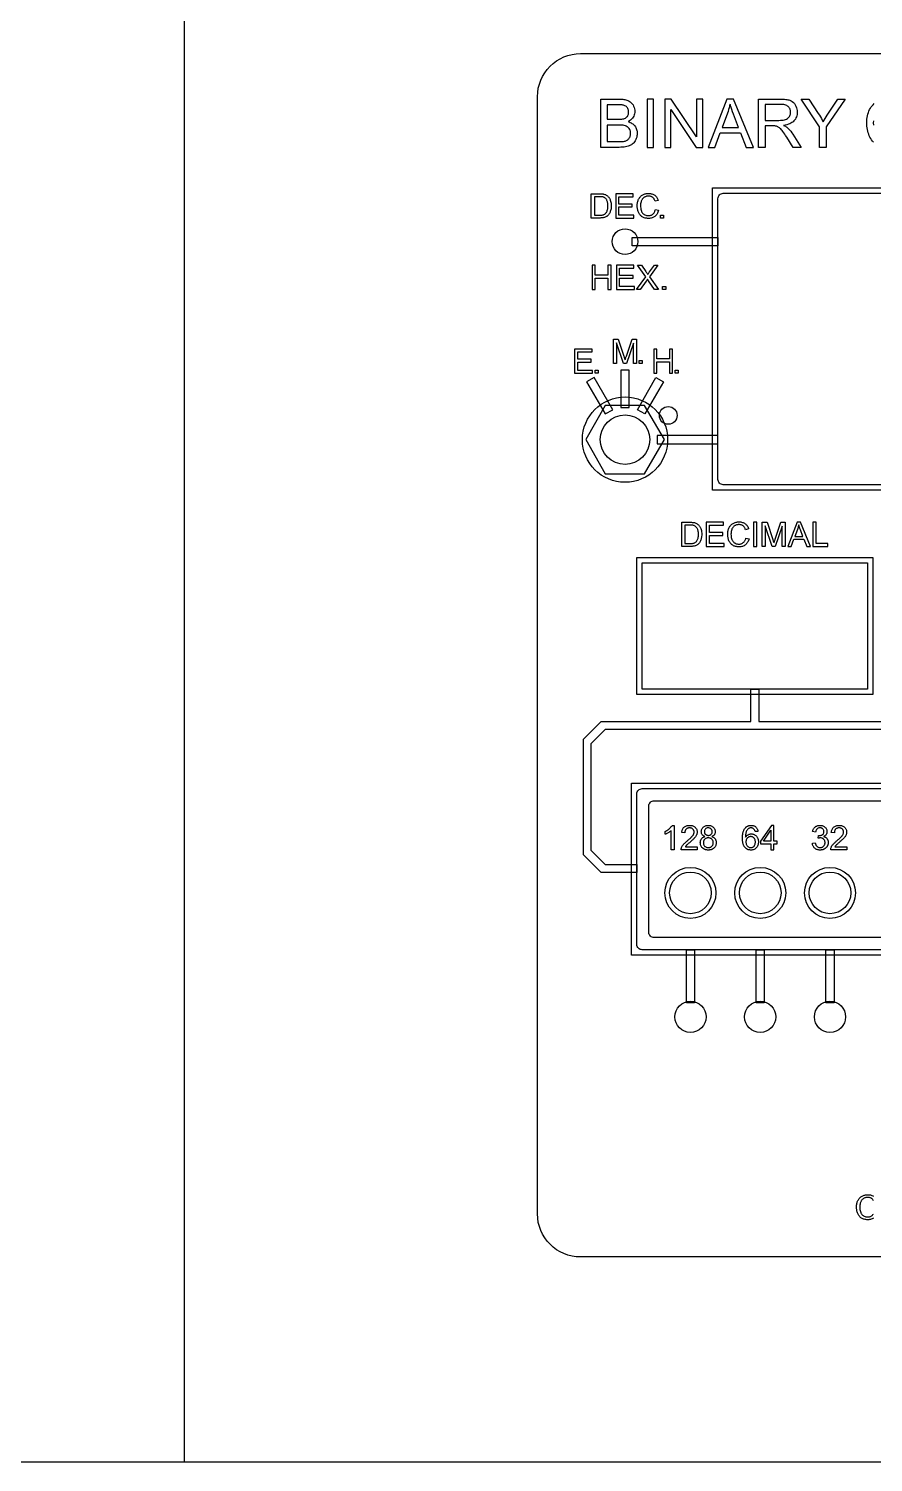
# Model space of a CAD drawing. Header units: millimetres. Extents: x 99 to 934, y 47 to 511.
# Drawn here: x 599.6 to 756.9, y 46.6 to 313.5 of the extents above; entities that cross this region are included whole.
import ezdxf

# ---------------------------------------------------------------- set-up
doc = ezdxf.new("R2010")
doc.units = ezdxf.units.MM
doc.header["$MEASUREMENT"] = 0

msp = doc.modelspace()

# ---------------------------------------------------------------- linework, layer by layer
at = {"color": 3}
msp.add_line((628.54, 510.88), (628.54, 46.58), dxfattribs=at)
msp.add_lwpolyline([(98.73, 510.88), (933.93, 510.88), (933.93, 46.58), (98.73, 46.58)], close=True, dxfattribs=at)
at = {"color": 1}
for points in [[(702.36, 308.82), (834.36, 308.82, -0.414214), (842.36, 300.82), (842.36, 92.82, -0.414214), (834.36, 84.82), (702.36, 84.82, -0.414214), (694.36, 92.82), (694.36, 300.82, -0.414214)], [(728.98, 282.82), (807.73, 282.82, -0.414214), (808.73, 281.82), (808.73, 229.57, -0.414214), (807.73, 228.57), (728.98, 228.57, -0.414214), (727.98, 229.57), (727.98, 281.82, -0.414214)], [(713.86, 172), (822.86, 172, -0.414214), (823.86, 171), (823.86, 143, -0.414214), (822.86, 142), (713.86, 142, -0.414214), (712.86, 143), (712.86, 171, -0.414214)], [(716.11, 169.75), (820.61, 169.75, -0.414214), (821.61, 168.75), (821.61, 145.25, -0.414214), (820.61, 144.25), (716.11, 144.25, -0.414214), (715.11, 145.25), (715.11, 168.75, -0.414214)]]:
    msp.add_lwpolyline(points, format="xyb", close=True, dxfattribs=at)
at = {"color": 2}
for points in [[(706.15, 300.37), (709.52, 300.37), (709.78, 300.37), (710.01, 300.36), (710.24, 300.34), (710.45, 300.31), (710.65, 300.27), (710.84, 300.22), (711.02, 300.16), (711.18, 300.1), (711.42, 299.98), (711.63, 299.83), (711.83, 299.67), (712, 299.47), (712.16, 299.26), (712.28, 299.03), (712.38, 298.8), (712.45, 298.56), (712.49, 298.32), (712.51, 298.07), (712.5, 297.84), (712.46, 297.62), (712.4, 297.4), (712.31, 297.19), (712.2, 296.98), (712.06, 296.79), (711.89, 296.61), (711.7, 296.44), (711.49, 296.3), (711.25, 296.16), (711.45, 296.1), (711.63, 296.02), (711.81, 295.94), (711.97, 295.84), (712.12, 295.73), (712.26, 295.61), (712.39, 295.48), (712.51, 295.35), (712.61, 295.2), (712.7, 295.04), (712.77, 294.88), (712.83, 294.72), (712.88, 294.54), (712.92, 294.36), (712.94, 294.18), (712.94, 293.98), (712.93, 293.73), (712.9, 293.49), (712.85, 293.26), (712.77, 293.03), (712.68, 292.81), (712.57, 292.6), (712.44, 292.41), (712.31, 292.24), (712.17, 292.1), (712.02, 291.97), (711.85, 291.86), (711.67, 291.76), (711.47, 291.67), (711.26, 291.59), (711.03, 291.52), (710.78, 291.47), (710.52, 291.43), (710.22, 291.4), (709.91, 291.38), (709.58, 291.37), (706.15, 291.37)], [(707.34, 299.31), (707.34, 296.59), (709.29, 296.59), (709.58, 296.6), (709.85, 296.61), (710.07, 296.63), (710.27, 296.66), (710.42, 296.7), (710.59, 296.76), (710.75, 296.83), (710.89, 296.92), (711, 297.03), (711.11, 297.14), (711.19, 297.28), (711.25, 297.42), (711.3, 297.58), (711.33, 297.75), (711.34, 297.93), (711.33, 298.11), (711.3, 298.27), (711.26, 298.43), (711.2, 298.58), (711.12, 298.72), (711.03, 298.85), (710.92, 298.96), (710.8, 299.05), (710.66, 299.13), (710.51, 299.19), (710.4, 299.22), (710.27, 299.24), (710.13, 299.26), (709.97, 299.28), (709.79, 299.29), (709.59, 299.3), (709.37, 299.31), (709.14, 299.31)], [(714.79, 300.37), (714.79, 291.37), (715.98, 291.37), (715.98, 300.37)], [(718.06, 300.37), (718.06, 291.37), (719.21, 291.37), (719.21, 298.45), (723.93, 291.37), (725.15, 291.37), (725.15, 300.37), (724.01, 300.37), (724.01, 293.31), (719.29, 300.37)], [(729.62, 300.37), (726.17, 291.37), (727.43, 291.37), (728.42, 294.1), (732.18, 294.1), (733.23, 291.37), (734.59, 291.37), (730.91, 300.37)], [(731.82, 295.07), (730.88, 297.56), (730.71, 298), (730.57, 298.41), (730.44, 298.78), (730.33, 299.12), (730.24, 299.43), (730.16, 299.08), (730.08, 298.74), (729.98, 298.39), (729.87, 298.05), (729.75, 297.71), (728.76, 295.07)], [(739.94, 294.49), (739.81, 294.65), (739.69, 294.79), (739.56, 294.91), (739.45, 295.01), (739.34, 295.09), (739.23, 295.15), (739.12, 295.21), (739.02, 295.26), (738.91, 295.3), (738.8, 295.33), (738.7, 295.34), (738.59, 295.35), (738.46, 295.36), (738.31, 295.37), (738.13, 295.37), (736.75, 295.37), (736.75, 291.37), (735.56, 291.37), (735.56, 300.37), (739.55, 300.37), (739.84, 300.37), (740.12, 300.36), (740.37, 300.34), (740.61, 300.31), (740.83, 300.28), (741.03, 300.24), (741.22, 300.19), (741.38, 300.13), (741.62, 300.02), (741.84, 299.88), (742.04, 299.71), (742.22, 299.51), (742.38, 299.27), (742.52, 299.02), (742.62, 298.76), (742.7, 298.49), (742.74, 298.21), (742.76, 297.92), (742.75, 297.68), (742.72, 297.46), (742.67, 297.24), (742.6, 297.04), (742.51, 296.84), (742.41, 296.65), (742.28, 296.47), (742.14, 296.3), (741.97, 296.15), (741.78, 296), (741.58, 295.88), (741.35, 295.77), (741.1, 295.67), (740.83, 295.59), (740.53, 295.52), (740.22, 295.47), (740.4, 295.38), (740.56, 295.29), (740.71, 295.2), (740.83, 295.11), (740.94, 295.02), (741.15, 294.82), (741.35, 294.6), (741.54, 294.36), (741.74, 294.1), (741.93, 293.82), (743.49, 291.37), (741.99, 291.37), (740.8, 293.25), (740.6, 293.55), (740.42, 293.83), (740.24, 294.08), (740.09, 294.3)], [(736.75, 299.38), (736.75, 296.4), (739.31, 296.4), (739.62, 296.41), (739.91, 296.43), (740.16, 296.46), (740.39, 296.51), (740.59, 296.57), (740.76, 296.65), (740.92, 296.74), (741.06, 296.85), (741.18, 296.97), (741.29, 297.11), (741.37, 297.26), (741.44, 297.42), (741.49, 297.58), (741.52, 297.75), (741.53, 297.92), (741.52, 298.07), (741.5, 298.22), (741.46, 298.36), (741.41, 298.5), (741.35, 298.63), (741.27, 298.75), (741.17, 298.86), (741.06, 298.97), (740.94, 299.06), (740.8, 299.15), (740.64, 299.22), (740.47, 299.28), (740.28, 299.32), (740.07, 299.35), (739.84, 299.37), (739.6, 299.38)], [(751.71, 300.37), (748.12, 295.19), (748.12, 291.37), (746.93, 291.37), (746.93, 295.19), (743.46, 300.37), (744.91, 300.37), (746.68, 297.66), (746.88, 297.36), (747.07, 297.05), (747.25, 296.75), (747.43, 296.44), (747.6, 296.14), (747.77, 296.43), (747.95, 296.73), (748.15, 297.05), (748.36, 297.38), (748.58, 297.73), (750.33, 300.37)], [(707.34, 295.53), (707.34, 292.44), (709.58, 292.44), (709.8, 292.44), (709.99, 292.44), (710.15, 292.45), (710.28, 292.46), (710.39, 292.48), (710.55, 292.51), (710.7, 292.55), (710.84, 292.6), (710.96, 292.66), (711.08, 292.72), (711.18, 292.8), (711.28, 292.89), (711.37, 292.99), (711.46, 293.1), (711.53, 293.22), (711.6, 293.36), (711.65, 293.5), (711.68, 293.66), (711.7, 293.81), (711.71, 293.98), (711.7, 294.18), (711.67, 294.36), (711.62, 294.54), (711.55, 294.7), (711.45, 294.86), (711.34, 295), (711.21, 295.12), (711.07, 295.22), (710.91, 295.31), (710.74, 295.38), (710.54, 295.43), (710.31, 295.48), (710.04, 295.51), (709.75, 295.52), (709.42, 295.53)], [(704.38, 282.72), (705.93, 282.72), (706.06, 282.72), (706.18, 282.72), (706.29, 282.71), (706.4, 282.71), (706.49, 282.7), (706.58, 282.69), (706.66, 282.67), (706.74, 282.66), (706.89, 282.62), (707.03, 282.57), (707.16, 282.5), (707.28, 282.42), (707.4, 282.34), (707.48, 282.26), (707.56, 282.18), (707.64, 282.09), (707.71, 281.99), (707.77, 281.9), (707.83, 281.79), (707.88, 281.68), (707.93, 281.57), (707.99, 281.38), (708.04, 281.17), (708.08, 280.96), (708.1, 280.73), (708.11, 280.5), (708.1, 280.3), (708.09, 280.11), (708.06, 279.93), (708.03, 279.75), (707.99, 279.59), (707.93, 279.44), (707.88, 279.29), (707.82, 279.16), (707.75, 279.04), (707.68, 278.93), (707.6, 278.84), (707.52, 278.74), (707.44, 278.66), (707.36, 278.59), (707.27, 278.53), (707.18, 278.47), (707.08, 278.42), (706.97, 278.37), (706.85, 278.33), (706.73, 278.3), (706.6, 278.27), (706.46, 278.25), (706.32, 278.24), (706.17, 278.23), (706.01, 278.22), (704.38, 278.22)], [(704.98, 282.19), (704.98, 278.75), (705.94, 278.75), (706.11, 278.76), (706.27, 278.77), (706.41, 278.78), (706.53, 278.81), (706.64, 278.84), (706.74, 278.87), (706.83, 278.91), (706.91, 278.96), (706.98, 279.01), (707.04, 279.07), (707.12, 279.16), (707.2, 279.26), (707.26, 279.38), (707.32, 279.5), (707.37, 279.64), (707.42, 279.79), (707.45, 279.95), (707.47, 280.12), (707.49, 280.31), (707.49, 280.51), (707.49, 280.68), (707.48, 280.84), (707.46, 280.99), (707.43, 281.13), (707.4, 281.26), (707.36, 281.38), (707.31, 281.49), (707.26, 281.59), (707.2, 281.68), (707.14, 281.77), (707.07, 281.84), (707, 281.91), (706.93, 281.97), (706.86, 282.02), (706.78, 282.06), (706.7, 282.1), (706.63, 282.12), (706.56, 282.14), (706.48, 282.16), (706.38, 282.17), (706.28, 282.18), (706.17, 282.19), (706.05, 282.19), (705.93, 282.19)], [(708.94, 282.72), (708.94, 278.22), (712.29, 278.22), (712.29, 278.75), (709.53, 278.75), (709.53, 280.29), (712.02, 280.29), (712.02, 280.81), (709.53, 280.81), (709.53, 282.19), (712.19, 282.19), (712.19, 282.72)], [(716.33, 279.8), (716.92, 279.65), (716.87, 279.47), (716.81, 279.31), (716.74, 279.15), (716.66, 279), (716.57, 278.87), (716.47, 278.75), (716.37, 278.63), (716.25, 278.53), (716.13, 278.44), (715.99, 278.36), (715.85, 278.3), (715.71, 278.24), (715.56, 278.2), (715.4, 278.17), (715.23, 278.15), (715.06, 278.15), (714.88, 278.15), (714.71, 278.17), (714.55, 278.19), (714.4, 278.22), (714.26, 278.26), (714.12, 278.31), (714, 278.37), (713.88, 278.44), (713.77, 278.52), (713.66, 278.61), (713.57, 278.7), (713.48, 278.81), (713.39, 278.92), (713.32, 279.04), (713.25, 279.17), (713.18, 279.3), (713.13, 279.44), (713.08, 279.59), (713.04, 279.73), (713.01, 279.88), (712.98, 280.04), (712.96, 280.19), (712.95, 280.35), (712.95, 280.51), (712.95, 280.68), (712.96, 280.85), (712.98, 281.01), (713.01, 281.17), (713.05, 281.32), (713.1, 281.46), (713.15, 281.6), (713.21, 281.73), (713.29, 281.86), (713.36, 281.98), (713.45, 282.09), (713.54, 282.19), (713.64, 282.29), (713.74, 282.38), (713.86, 282.46), (713.98, 282.53), (714.1, 282.59), (714.23, 282.65), (714.36, 282.69), (714.5, 282.73), (714.64, 282.76), (714.78, 282.78), (714.92, 282.8), (715.07, 282.8), (715.24, 282.8), (715.39, 282.78), (715.55, 282.75), (715.69, 282.71), (715.83, 282.67), (715.96, 282.61), (716.09, 282.54), (716.21, 282.46), (716.32, 282.37), (716.42, 282.27), (716.51, 282.16), (716.6, 282.04), (716.67, 281.92), (716.74, 281.78), (716.8, 281.64), (716.85, 281.49), (716.26, 281.35), (716.22, 281.47), (716.17, 281.58), (716.12, 281.68), (716.07, 281.78), (716.01, 281.86), (715.95, 281.94), (715.88, 282.01), (715.81, 282.07), (715.73, 282.12), (715.65, 282.17), (715.56, 282.2), (715.47, 282.24), (715.37, 282.26), (715.27, 282.28), (715.17, 282.29), (715.06, 282.29), (714.93, 282.29), (714.81, 282.28), (714.69, 282.26), (714.58, 282.23), (714.48, 282.19), (714.38, 282.15), (714.28, 282.1), (714.19, 282.04), (714.11, 281.98), (714.03, 281.91), (713.96, 281.83), (713.89, 281.75), (713.84, 281.67), (713.78, 281.57), (713.74, 281.48), (713.7, 281.37), (713.65, 281.21), (713.61, 281.04), (713.58, 280.86), (713.57, 280.69), (713.56, 280.51), (713.57, 280.29), (713.59, 280.07), (713.62, 279.87), (713.67, 279.69), (713.73, 279.51), (713.77, 279.4), (713.82, 279.31), (713.88, 279.22), (713.94, 279.13), (714.01, 279.06), (714.08, 278.99), (714.16, 278.92), (714.25, 278.87), (714.39, 278.79), (714.54, 278.73), (714.69, 278.69), (714.85, 278.67), (715.01, 278.66), (715.13, 278.66), (715.25, 278.67), (715.37, 278.7), (715.47, 278.73), (715.58, 278.77), (715.68, 278.82), (715.77, 278.88), (715.86, 278.95), (715.94, 279.02), (716.02, 279.11), (716.09, 279.2), (716.15, 279.3), (716.2, 279.42), (716.25, 279.54), (716.29, 279.66)], [(717.25, 278.75), (717.85, 278.75), (717.85, 278.22), (717.25, 278.22)], [(704.54, 269.42), (704.54, 264.92), (705.13, 264.92), (705.13, 267.04), (707.47, 267.04), (707.47, 264.92), (708.07, 264.92), (708.07, 269.42), (707.47, 269.42), (707.47, 267.58), (705.13, 267.58), (705.13, 269.42)], [(709.07, 269.42), (709.07, 264.92), (712.43, 264.92), (712.43, 265.45), (709.67, 265.45), (709.67, 266.99), (712.16, 266.99), (712.16, 267.51), (709.67, 267.51), (709.67, 268.89), (712.33, 268.89), (712.33, 269.42)], [(714.89, 267.72), (714.95, 267.82), (715.02, 267.92), (715.09, 268.02), (715.17, 268.12), (715.25, 268.23), (716.15, 269.42), (716.8, 269.42), (715.22, 267.3), (716.92, 264.92), (716.18, 264.92), (715.05, 266.53), (715.01, 266.59), (714.97, 266.64), (714.94, 266.7), (714.9, 266.77), (714.86, 266.83), (714.8, 266.74), (714.75, 266.66), (714.71, 266.59), (714.67, 266.54), (714.64, 266.49), (713.51, 264.92), (712.8, 264.92), (714.54, 267.27), (713, 269.42), (713.71, 269.42), (714.53, 268.27), (714.62, 268.13), (714.71, 268.01), (714.78, 267.9), (714.84, 267.8)], [(717.68, 265.45), (718.28, 265.45), (718.28, 264.92), (717.68, 264.92)], [(701.27, 253.83), (701.27, 249.33), (704.63, 249.33), (704.63, 249.86), (701.87, 249.86), (701.87, 251.39), (704.36, 251.39), (704.36, 251.92), (701.87, 251.92), (701.87, 253.3), (704.53, 253.3), (704.53, 253.83)], [(712.8, 255.66), (712.8, 251.16), (712.23, 251.16), (712.23, 254.92), (710.92, 251.16), (710.38, 251.16), (709.08, 254.99), (709.08, 251.16), (708.51, 251.16), (708.51, 255.66), (709.4, 255.66), (710.47, 252.47), (710.5, 252.36), (710.54, 252.26), (710.57, 252.17), (710.59, 252.08), (710.62, 252), (710.64, 251.93), (710.66, 251.86), (710.68, 251.8), (710.7, 251.87), (710.73, 251.94), (710.75, 252.02), (710.78, 252.11), (710.81, 252.2), (710.85, 252.3), (710.88, 252.41), (710.92, 252.53), (712, 255.66)], [(716.01, 253.83), (716.01, 249.33), (716.6, 249.33), (716.6, 251.45), (718.94, 251.45), (718.94, 249.33), (719.54, 249.33), (719.54, 253.83), (718.94, 253.83), (718.94, 251.98), (716.6, 251.98), (716.6, 253.83)], [(713.3, 251.71), (713.85, 251.71), (713.85, 251.16), (713.3, 251.16)], [(705.13, 249.88), (705.68, 249.88), (705.68, 249.33), (705.13, 249.33)], [(720.04, 249.88), (720.59, 249.88), (720.59, 249.33), (720.04, 249.33)], [(721.24, 221.57), (722.79, 221.57), (722.92, 221.57), (723.03, 221.57), (723.15, 221.56), (723.25, 221.56), (723.35, 221.55), (723.44, 221.54), (723.52, 221.52), (723.59, 221.51), (723.74, 221.47), (723.88, 221.41), (724.01, 221.35), (724.14, 221.27), (724.25, 221.19), (724.34, 221.11), (724.42, 221.03), (724.49, 220.94), (724.56, 220.84), (724.62, 220.75), (724.68, 220.64), (724.73, 220.53), (724.78, 220.42), (724.85, 220.23), (724.89, 220.02), (724.93, 219.81), (724.95, 219.58), (724.96, 219.35), (724.95, 219.15), (724.94, 218.96), (724.92, 218.77), (724.88, 218.6), (724.84, 218.44), (724.79, 218.29), (724.73, 218.14), (724.67, 218.01), (724.6, 217.89), (724.53, 217.78), (724.46, 217.68), (724.38, 217.59), (724.29, 217.51), (724.21, 217.44), (724.12, 217.38), (724.03, 217.32), (723.93, 217.27), (723.82, 217.22), (723.71, 217.18), (723.58, 217.15), (723.46, 217.12), (723.32, 217.1), (723.17, 217.09), (723.02, 217.08), (722.86, 217.07), (721.24, 217.07)], [(725.79, 221.57), (725.79, 217.07), (729.15, 217.07), (729.15, 217.6), (726.39, 217.6), (726.39, 219.14), (728.88, 219.14), (728.88, 219.66), (726.39, 219.66), (726.39, 221.04), (729.04, 221.04), (729.04, 221.57)], [(733.18, 218.65), (733.78, 218.5), (733.73, 218.32), (733.66, 218.16), (733.59, 218), (733.52, 217.85), (733.43, 217.72), (733.33, 217.6), (733.22, 217.48), (733.1, 217.38), (732.98, 217.29), (732.85, 217.21), (732.71, 217.15), (732.56, 217.09), (732.41, 217.05), (732.25, 217.02), (732.09, 217), (731.91, 217), (731.74, 217), (731.57, 217.02), (731.41, 217.04), (731.25, 217.07), (731.11, 217.11), (730.98, 217.16), (730.85, 217.22), (730.73, 217.29), (730.62, 217.37), (730.52, 217.46), (730.42, 217.55), (730.33, 217.66), (730.25, 217.77), (730.17, 217.89), (730.1, 218.01), (730.04, 218.15), (729.98, 218.29), (729.93, 218.44), (729.89, 218.58), (729.86, 218.73), (729.83, 218.89), (729.81, 219.04), (729.8, 219.2), (729.8, 219.36), (729.8, 219.53), (729.82, 219.7), (729.84, 219.86), (729.87, 220.02), (729.9, 220.17), (729.95, 220.31), (730, 220.45), (730.07, 220.58), (730.14, 220.71), (730.22, 220.83), (730.3, 220.94), (730.39, 221.04), (730.49, 221.14), (730.6, 221.23), (730.71, 221.31), (730.83, 221.38), (730.96, 221.44), (731.09, 221.5), (731.22, 221.54), (731.35, 221.58), (731.49, 221.61), (731.63, 221.63), (731.78, 221.65), (731.92, 221.65), (732.09, 221.64), (732.25, 221.63), (732.4, 221.6), (732.54, 221.56), (732.68, 221.52), (732.82, 221.46), (732.94, 221.39), (733.06, 221.31), (733.17, 221.22), (733.27, 221.12), (733.36, 221.01), (733.45, 220.89), (733.53, 220.77), (733.59, 220.63), (733.65, 220.49), (733.7, 220.34), (733.11, 220.2), (733.07, 220.32), (733.03, 220.43), (732.98, 220.53), (732.92, 220.63), (732.86, 220.71), (732.8, 220.79), (732.73, 220.86), (732.66, 220.92), (732.58, 220.97), (732.5, 221.01), (732.41, 221.05), (732.32, 221.08), (732.23, 221.11), (732.13, 221.13), (732.02, 221.14), (731.91, 221.14), (731.78, 221.14), (731.66, 221.13), (731.55, 221.11), (731.43, 221.08), (731.33, 221.04), (731.23, 221), (731.13, 220.95), (731.04, 220.89), (730.96, 220.83), (730.88, 220.76), (730.81, 220.68), (730.75, 220.6), (730.69, 220.51), (730.64, 220.42), (730.59, 220.33), (730.55, 220.22), (730.5, 220.06), (730.46, 219.89), (730.44, 219.71), (730.42, 219.54), (730.41, 219.36), (730.42, 219.14), (730.44, 218.92), (730.47, 218.72), (730.52, 218.54), (730.58, 218.36), (730.62, 218.25), (730.68, 218.16), (730.73, 218.07), (730.79, 217.98), (730.86, 217.91), (730.94, 217.84), (731.02, 217.77), (731.1, 217.72), (731.24, 217.64), (731.39, 217.58), (731.55, 217.54), (731.7, 217.51), (731.86, 217.51), (731.99, 217.51), (732.11, 217.52), (732.22, 217.55), (732.33, 217.58), (732.43, 217.62), (732.53, 217.67), (732.62, 217.73), (732.71, 217.79), (732.8, 217.87), (732.87, 217.96), (732.94, 218.05), (733, 218.15), (733.06, 218.26), (733.11, 218.38), (733.15, 218.51)], [(734.61, 221.57), (734.61, 217.07), (735.21, 217.07), (735.21, 221.57)], [(740.53, 221.57), (740.53, 217.07), (739.96, 217.07), (739.96, 220.84), (738.65, 217.07), (738.11, 217.07), (736.81, 220.9), (736.81, 217.07), (736.24, 217.07), (736.24, 221.57), (737.14, 221.57), (738.2, 218.39), (738.24, 218.28), (738.27, 218.18), (738.3, 218.09), (738.33, 218), (738.35, 217.92), (738.38, 217.85), (738.4, 217.78), (738.42, 217.72), (738.44, 217.79), (738.46, 217.86), (738.48, 217.94), (738.51, 218.02), (738.54, 218.12), (738.58, 218.22), (738.62, 218.33), (738.65, 218.44), (739.73, 221.57)], [(742.73, 221.57), (741, 217.07), (741.63, 217.07), (742.13, 218.44), (744.01, 218.44), (744.53, 217.07), (745.21, 217.07), (743.37, 221.57)], [(745.66, 221.57), (745.66, 217.07), (748.47, 217.07), (748.47, 217.6), (746.26, 217.6), (746.26, 221.57)], [(721.83, 221.04), (721.83, 217.6), (722.79, 217.6), (722.96, 217.61), (723.12, 217.62), (723.26, 217.63), (723.38, 217.66), (723.49, 217.69), (723.59, 217.72), (723.68, 217.76), (723.76, 217.81), (723.83, 217.86), (723.9, 217.92), (723.98, 218.01), (724.05, 218.11), (724.12, 218.23), (724.18, 218.35), (724.23, 218.49), (724.27, 218.64), (724.3, 218.8), (724.33, 218.97), (724.34, 219.16), (724.34, 219.36), (724.34, 219.53), (724.33, 219.69), (724.31, 219.84), (724.29, 219.98), (724.25, 220.11), (724.21, 220.23), (724.17, 220.34), (724.11, 220.44), (724.05, 220.53), (723.99, 220.62), (723.92, 220.69), (723.86, 220.76), (723.78, 220.82), (723.71, 220.87), (723.63, 220.91), (723.55, 220.95), (723.48, 220.97), (723.41, 220.99), (723.33, 221.01), (723.24, 221.02), (723.14, 221.03), (723.03, 221.04), (722.91, 221.04), (722.78, 221.04)], [(743.82, 218.92), (743.35, 220.17), (743.27, 220.39), (743.2, 220.59), (743.14, 220.78), (743.08, 220.95), (743.03, 221.1), (743, 220.93), (742.95, 220.76), (742.91, 220.58), (742.85, 220.41), (742.79, 220.24), (742.3, 218.92)], [(718.14, 164.02), (718.32, 164.11), (718.49, 164.21), (718.65, 164.32), (718.81, 164.43), (718.95, 164.55), (719.08, 164.67), (719.19, 164.8), (719.29, 164.92), (719.38, 165.03), (719.44, 165.15), (719.8, 165.15), (719.8, 160.63), (719.24, 160.63), (719.24, 164.15), (719.16, 164.08), (719.07, 164), (718.96, 163.93), (718.85, 163.85), (718.72, 163.77), (718.59, 163.7), (718.47, 163.64), (718.36, 163.58), (718.25, 163.53), (718.14, 163.49)], [(724.12, 161.16), (724.12, 160.63), (721.14, 160.63), (721.14, 160.71), (721.15, 160.79), (721.16, 160.87), (721.18, 160.94), (721.21, 161.02), (721.26, 161.14), (721.32, 161.26), (721.39, 161.38), (721.48, 161.5), (721.57, 161.62), (721.64, 161.69), (721.71, 161.77), (721.79, 161.85), (721.88, 161.93), (721.97, 162.02), (722.07, 162.11), (722.18, 162.2), (722.29, 162.3), (722.38, 162.37), (722.47, 162.44), (722.55, 162.51), (722.63, 162.58), (722.7, 162.65), (722.78, 162.71), (722.84, 162.78), (722.91, 162.84), (722.97, 162.9), (723.02, 162.95), (723.08, 163.01), (723.13, 163.06), (723.17, 163.11), (723.21, 163.16), (723.25, 163.21), (723.28, 163.25), (723.34, 163.34), (723.4, 163.42), (723.44, 163.51), (723.48, 163.59), (723.51, 163.68), (723.53, 163.76), (723.54, 163.84), (723.54, 163.92), (723.54, 164), (723.53, 164.07), (723.51, 164.15), (723.48, 164.22), (723.45, 164.29), (723.41, 164.35), (723.36, 164.41), (723.31, 164.47), (723.25, 164.52), (723.18, 164.57), (723.11, 164.61), (723.04, 164.64), (722.96, 164.66), (722.87, 164.68), (722.79, 164.69), (722.69, 164.69), (722.6, 164.69), (722.51, 164.68), (722.42, 164.66), (722.34, 164.64), (722.26, 164.6), (722.19, 164.56), (722.12, 164.51), (722.06, 164.46), (722, 164.39), (721.95, 164.32), (721.91, 164.25), (721.88, 164.17), (721.85, 164.08), (721.83, 163.99), (721.82, 163.9), (721.81, 163.79), (721.25, 163.85), (721.27, 164), (721.3, 164.15), (721.34, 164.28), (721.38, 164.41), (721.44, 164.53), (721.51, 164.63), (721.59, 164.73), (721.68, 164.82), (721.78, 164.9), (721.89, 164.96), (722.01, 165.02), (722.13, 165.07), (722.26, 165.11), (722.4, 165.13), (722.55, 165.15), (722.71, 165.15), (722.86, 165.15), (723.01, 165.13), (723.15, 165.1), (723.29, 165.06), (723.41, 165.01), (723.53, 164.95), (723.63, 164.88), (723.73, 164.79), (723.82, 164.7), (723.9, 164.6), (723.96, 164.5), (724.02, 164.39), (724.06, 164.28), (724.09, 164.16), (724.1, 164.03), (724.11, 163.9), (724.11, 163.8), (724.09, 163.69), (724.07, 163.58), (724.04, 163.48), (724, 163.37), (723.95, 163.27), (723.89, 163.16), (723.81, 163.05), (723.73, 162.94), (723.63, 162.82), (723.56, 162.75), (723.48, 162.66), (723.39, 162.58), (723.29, 162.48), (723.18, 162.38), (723.06, 162.27), (722.92, 162.15), (722.78, 162.03), (722.66, 161.93), (722.55, 161.84), (722.46, 161.76), (722.37, 161.68), (722.3, 161.61), (722.24, 161.56), (722.18, 161.51), (722.14, 161.46), (722.09, 161.4), (722.04, 161.34), (721.99, 161.28), (721.95, 161.22), (721.91, 161.16)], [(725.56, 163.07), (725.43, 163.13), (725.31, 163.19), (725.21, 163.26), (725.12, 163.34), (725.05, 163.43), (724.99, 163.53), (724.94, 163.63), (724.91, 163.75), (724.89, 163.87), (724.88, 163.99), (724.89, 164.11), (724.91, 164.23), (724.93, 164.34), (724.97, 164.44), (725.02, 164.54), (725.08, 164.64), (725.15, 164.73), (725.24, 164.82), (725.33, 164.9), (725.43, 164.96), (725.53, 165.02), (725.65, 165.07), (725.77, 165.11), (725.9, 165.13), (726.03, 165.15), (726.18, 165.15), (726.32, 165.15), (726.46, 165.13), (726.59, 165.1), (726.71, 165.07), (726.82, 165.02), (726.93, 164.96), (727.03, 164.89), (727.12, 164.81), (727.21, 164.72), (727.28, 164.63), (727.34, 164.53), (727.39, 164.43), (727.43, 164.32), (727.46, 164.21), (727.48, 164.1), (727.48, 163.98), (727.48, 163.85), (727.46, 163.74), (727.42, 163.63), (727.38, 163.53), (727.32, 163.43), (727.25, 163.34), (727.16, 163.26), (727.06, 163.19), (726.95, 163.13), (726.82, 163.07), (726.92, 163.04), (727.02, 163), (727.1, 162.95), (727.19, 162.9), (727.26, 162.84), (727.33, 162.78), (727.39, 162.71), (727.45, 162.64), (727.5, 162.56), (727.55, 162.48), (727.58, 162.4), (727.61, 162.31), (727.64, 162.22), (727.65, 162.12), (727.66, 162.02), (727.67, 161.92), (727.66, 161.78), (727.64, 161.64), (727.61, 161.51), (727.57, 161.39), (727.51, 161.27), (727.44, 161.16), (727.35, 161.05), (727.26, 160.95), (727.21, 160.9), (727.15, 160.86), (727.1, 160.82), (727.04, 160.78), (726.98, 160.74), (726.92, 160.71), (726.85, 160.68), (726.79, 160.66), (726.72, 160.63), (726.65, 160.61), (726.58, 160.6), (726.5, 160.58), (726.43, 160.57), (726.35, 160.56), (726.27, 160.56), (726.18, 160.56), (726.1, 160.56), (726.02, 160.56), (725.94, 160.57), (725.87, 160.58), (725.79, 160.6), (725.72, 160.61), (725.65, 160.63), (725.58, 160.66), (725.52, 160.68), (725.45, 160.71), (725.39, 160.74), (725.33, 160.78), (725.27, 160.82), (725.22, 160.86), (725.16, 160.9), (725.11, 160.95), (725.01, 161.05), (724.93, 161.16), (724.86, 161.27), (724.8, 161.39), (724.76, 161.52), (724.73, 161.65), (724.71, 161.79), (724.7, 161.94), (724.71, 162.04), (724.72, 162.15), (724.73, 162.24), (724.76, 162.34), (724.79, 162.43), (724.83, 162.51), (724.87, 162.59), (724.92, 162.67), (724.98, 162.74), (725.05, 162.81), (725.12, 162.87), (725.19, 162.92), (725.28, 162.97), (725.36, 163.01), (725.46, 163.04)], [(725.27, 161.93), (725.27, 161.84), (725.29, 161.75), (725.31, 161.65), (725.34, 161.56), (725.38, 161.47), (725.43, 161.39), (725.49, 161.31), (725.56, 161.25), (725.63, 161.19), (725.72, 161.13), (725.81, 161.09), (725.9, 161.06), (725.99, 161.03), (726.09, 161.02), (726.19, 161.01), (726.29, 161.02), (726.38, 161.03), (726.47, 161.05), (726.55, 161.08), (726.63, 161.11), (726.71, 161.15), (726.78, 161.21), (726.84, 161.27), (726.91, 161.33), (726.96, 161.4), (727, 161.48), (727.04, 161.56), (727.07, 161.64), (727.09, 161.73), (727.1, 161.82), (727.1, 161.91), (727.1, 162.01), (727.09, 162.1), (727.07, 162.19), (727.04, 162.28), (727, 162.36), (726.95, 162.43), (726.9, 162.51), (726.84, 162.57), (726.77, 162.63), (726.7, 162.69), (726.62, 162.73), (726.54, 162.77), (726.45, 162.8), (726.36, 162.82), (726.27, 162.83), (726.17, 162.83), (726.08, 162.83), (725.99, 162.82), (725.9, 162.8), (725.82, 162.77), (725.74, 162.73), (725.66, 162.69), (725.59, 162.64), (725.53, 162.58), (725.47, 162.51), (725.41, 162.44), (725.37, 162.37), (725.33, 162.29), (725.31, 162.2), (725.29, 162.12), (725.27, 162.03)], [(725.45, 164.01), (725.45, 163.93), (725.46, 163.86), (725.48, 163.79), (725.5, 163.72), (725.53, 163.66), (725.56, 163.6), (725.61, 163.54), (725.65, 163.49), (725.71, 163.44), (725.76, 163.4), (725.83, 163.37), (725.89, 163.34), (725.96, 163.31), (726.03, 163.3), (726.11, 163.29), (726.19, 163.29), (726.27, 163.29), (726.34, 163.3), (726.41, 163.31), (726.48, 163.34), (726.54, 163.36), (726.6, 163.4), (726.66, 163.44), (726.71, 163.49), (726.78, 163.57), (726.84, 163.66), (726.88, 163.76), (726.91, 163.87), (726.92, 163.98), (726.91, 164.05), (726.9, 164.13), (726.89, 164.19), (726.86, 164.26), (726.83, 164.32), (726.8, 164.38), (726.75, 164.44), (726.71, 164.49), (726.62, 164.57), (726.52, 164.62), (726.42, 164.66), (726.3, 164.69), (726.18, 164.7), (726.06, 164.69), (725.95, 164.67), (725.84, 164.63), (725.74, 164.57), (725.66, 164.5), (725.58, 164.41), (725.52, 164.32), (725.48, 164.22), (725.46, 164.12)], [(734.9, 163.99), (734.86, 164.11), (734.83, 164.22), (734.79, 164.32), (734.74, 164.4), (734.69, 164.46), (734.63, 164.52), (734.57, 164.57), (734.5, 164.61), (734.44, 164.64), (734.37, 164.66), (734.29, 164.68), (734.21, 164.69), (734.13, 164.7), (734.03, 164.69), (733.93, 164.67), (733.84, 164.64), (733.75, 164.6), (733.67, 164.55), (733.57, 164.47), (733.48, 164.37), (733.4, 164.26), (733.32, 164.13), (733.26, 164), (733.22, 163.9), (733.19, 163.79), (733.17, 163.68), (733.15, 163.55), (733.13, 163.42), (733.11, 163.27), (733.11, 163.12), (733.1, 162.95), (733.19, 163.07), (733.28, 163.17), (733.37, 163.26), (733.48, 163.34), (733.59, 163.41), (733.71, 163.46), (733.83, 163.5), (733.95, 163.53), (734.07, 163.55), (734.2, 163.55), (734.33, 163.55), (734.46, 163.53), (734.59, 163.5), (734.71, 163.45), (734.82, 163.39), (734.93, 163.32), (735.04, 163.24), (735.14, 163.15), (735.23, 163.04), (735.31, 162.93), (735.37, 162.81), (735.43, 162.68), (735.47, 162.54), (735.5, 162.4), (735.52, 162.25), (735.52, 162.09), (735.52, 161.93), (735.5, 161.77), (735.46, 161.61), (735.41, 161.46), (735.34, 161.31), (735.26, 161.17), (735.17, 161.04), (735.07, 160.93), (734.96, 160.83), (734.84, 160.75), (734.71, 160.68), (734.57, 160.63), (734.43, 160.59), (734.27, 160.56), (734.12, 160.56), (734.03, 160.56), (733.95, 160.57), (733.87, 160.57), (733.79, 160.59), (733.71, 160.61), (733.63, 160.63), (733.56, 160.65), (733.49, 160.68), (733.42, 160.72), (733.35, 160.76), (733.29, 160.8), (733.22, 160.84), (733.16, 160.89), (733.1, 160.95), (733.04, 161), (732.99, 161.07), (732.94, 161.13), (732.89, 161.2), (732.84, 161.28), (732.8, 161.36), (732.76, 161.45), (732.72, 161.54), (732.69, 161.64), (732.66, 161.74), (732.64, 161.84), (732.61, 161.96), (732.6, 162.07), (732.58, 162.2), (732.57, 162.33), (732.56, 162.46), (732.56, 162.6), (732.55, 162.74), (732.56, 162.9), (732.56, 163.05), (732.57, 163.2), (732.58, 163.35), (732.6, 163.49), (732.62, 163.62), (732.65, 163.74), (732.67, 163.87), (732.71, 163.98), (732.74, 164.09), (732.78, 164.2), (732.82, 164.3), (732.87, 164.39), (732.92, 164.48), (732.98, 164.56), (733.04, 164.64), (733.09, 164.7), (733.15, 164.76), (733.2, 164.81), (733.26, 164.86), (733.33, 164.91), (733.39, 164.95), (733.46, 164.99), (733.53, 165.02), (733.6, 165.05), (733.67, 165.08), (733.75, 165.1), (733.83, 165.12), (733.91, 165.13), (733.99, 165.14), (734.08, 165.15), (734.17, 165.15), (734.3, 165.15), (734.42, 165.13), (734.54, 165.11), (734.65, 165.08), (734.76, 165.04), (734.86, 164.98), (734.95, 164.92), (735.04, 164.85), (735.12, 164.78), (735.19, 164.69), (735.25, 164.6), (735.31, 164.5), (735.36, 164.39), (735.39, 164.28), (735.42, 164.16), (735.44, 164.03)], [(733.19, 162.09), (733.19, 161.98), (733.21, 161.87), (733.23, 161.76), (733.27, 161.65), (733.31, 161.55), (733.36, 161.45), (733.42, 161.36), (733.49, 161.28), (733.57, 161.21), (733.65, 161.15), (733.74, 161.1), (733.83, 161.06), (733.92, 161.03), (734.01, 161.02), (734.11, 161.01), (734.19, 161.02), (734.28, 161.03), (734.36, 161.05), (734.43, 161.08), (734.51, 161.12), (734.58, 161.17), (734.64, 161.23), (734.71, 161.29), (734.77, 161.37), (734.82, 161.45), (734.86, 161.53), (734.9, 161.63), (734.92, 161.73), (734.94, 161.83), (734.96, 161.94), (734.96, 162.06), (734.96, 162.17), (734.94, 162.28), (734.93, 162.38), (734.9, 162.48), (734.86, 162.57), (734.82, 162.65), (734.77, 162.73), (734.71, 162.8), (734.65, 162.86), (734.58, 162.91), (734.51, 162.96), (734.43, 163), (734.35, 163.03), (734.27, 163.05), (734.18, 163.06), (734.09, 163.06), (733.99, 163.06), (733.91, 163.05), (733.82, 163.03), (733.74, 163), (733.66, 162.96), (733.59, 162.91), (733.52, 162.86), (733.45, 162.8), (733.39, 162.73), (733.34, 162.65), (733.29, 162.57), (733.25, 162.49), (733.23, 162.4), (733.21, 162.3), (733.19, 162.2)], [(737.85, 161.71), (737.85, 160.63), (738.4, 160.63), (738.4, 161.71), (739.01, 161.71), (739.01, 162.22), (738.4, 162.22), (738.4, 165.13), (737.95, 165.13), (735.89, 162.22), (735.89, 161.71)], [(737.85, 164.25), (737.85, 162.22), (736.44, 162.22)], [(746.18, 163.89), (745.63, 163.99), (745.66, 164.12), (745.69, 164.25), (745.74, 164.37), (745.79, 164.48), (745.85, 164.58), (745.92, 164.68), (746, 164.77), (746.09, 164.85), (746.18, 164.92), (746.28, 164.98), (746.38, 165.03), (746.49, 165.08), (746.61, 165.11), (746.72, 165.13), (746.85, 165.15), (746.98, 165.15), (747.13, 165.15), (747.27, 165.13), (747.4, 165.1), (747.53, 165.05), (747.66, 164.99), (747.78, 164.93), (747.88, 164.85), (747.98, 164.76), (748.06, 164.67), (748.13, 164.56), (748.19, 164.45), (748.24, 164.34), (748.27, 164.22), (748.29, 164.1), (748.3, 163.98), (748.29, 163.87), (748.27, 163.76), (748.24, 163.65), (748.2, 163.55), (748.14, 163.45), (748.07, 163.36), (747.99, 163.28), (747.9, 163.2), (747.79, 163.13), (747.68, 163.07), (747.77, 163.04), (747.87, 163.01), (747.95, 162.97), (748.03, 162.93), (748.11, 162.88), (748.18, 162.82), (748.24, 162.76), (748.3, 162.69), (748.35, 162.61), (748.39, 162.53), (748.43, 162.45), (748.46, 162.36), (748.49, 162.27), (748.51, 162.17), (748.52, 162.07), (748.52, 161.96), (748.52, 161.89), (748.51, 161.82), (748.5, 161.75), (748.49, 161.68), (748.48, 161.61), (748.46, 161.55), (748.44, 161.48), (748.41, 161.42), (748.38, 161.36), (748.35, 161.3), (748.32, 161.24), (748.28, 161.18), (748.24, 161.12), (748.19, 161.07), (748.14, 161.02), (748.09, 160.96), (748.03, 160.91), (747.98, 160.87), (747.92, 160.82), (747.86, 160.78), (747.8, 160.75), (747.73, 160.71), (747.67, 160.68), (747.6, 160.66), (747.53, 160.63), (747.46, 160.61), (747.39, 160.59), (747.32, 160.58), (747.24, 160.57), (747.16, 160.56), (747.08, 160.56), (747, 160.55), (746.86, 160.56), (746.72, 160.58), (746.59, 160.6), (746.46, 160.64), (746.34, 160.69), (746.23, 160.75), (746.12, 160.82), (746.02, 160.91), (745.93, 161), (745.84, 161.1), (745.77, 161.2), (745.71, 161.31), (745.66, 161.43), (745.62, 161.55), (745.59, 161.68), (745.57, 161.82), (746.12, 161.9), (746.15, 161.78), (746.18, 161.68), (746.21, 161.58), (746.25, 161.49), (746.3, 161.41), (746.34, 161.34), (746.39, 161.27), (746.45, 161.22), (746.54, 161.14), (746.65, 161.09), (746.76, 161.04), (746.88, 161.02), (747.01, 161.01), (747.1, 161.02), (747.19, 161.03), (747.28, 161.05), (747.37, 161.08), (747.45, 161.12), (747.52, 161.16), (747.59, 161.22), (747.66, 161.28), (747.73, 161.35), (747.78, 161.42), (747.83, 161.5), (747.87, 161.58), (747.89, 161.67), (747.92, 161.76), (747.93, 161.85), (747.93, 161.95), (747.93, 162.04), (747.92, 162.13), (747.9, 162.22), (747.87, 162.3), (747.84, 162.37), (747.79, 162.45), (747.74, 162.51), (747.68, 162.58), (747.62, 162.64), (747.55, 162.69), (747.48, 162.73), (747.4, 162.76), (747.32, 162.79), (747.24, 162.81), (747.15, 162.82), (747.05, 162.83), (746.99, 162.82), (746.91, 162.82), (746.84, 162.8), (746.75, 162.79), (746.66, 162.76), (746.72, 163.25), (746.74, 163.25), (746.76, 163.25), (746.78, 163.24), (746.8, 163.24), (746.81, 163.24), (746.95, 163.25), (747.08, 163.27), (747.21, 163.31), (747.33, 163.36), (747.45, 163.43), (747.51, 163.48), (747.57, 163.53), (747.62, 163.59), (747.66, 163.66), (747.69, 163.74), (747.71, 163.82), (747.73, 163.9), (747.73, 164), (747.72, 164.11), (747.7, 164.22), (747.66, 164.32), (747.6, 164.41), (747.52, 164.5), (747.47, 164.55), (747.41, 164.59), (747.35, 164.62), (747.29, 164.65), (747.22, 164.67), (747.15, 164.69), (747.07, 164.69), (746.99, 164.7), (746.87, 164.69), (746.75, 164.67), (746.65, 164.63), (746.55, 164.57), (746.46, 164.5), (746.4, 164.44), (746.36, 164.38), (746.32, 164.31), (746.28, 164.24), (746.25, 164.16), (746.22, 164.08), (746.2, 163.99)], [(751.97, 161.16), (751.97, 160.63), (748.99, 160.63), (749, 160.71), (749, 160.79), (749.01, 160.87), (749.03, 160.94), (749.06, 161.02), (749.11, 161.14), (749.17, 161.26), (749.24, 161.38), (749.33, 161.5), (749.42, 161.62), (749.49, 161.69), (749.56, 161.77), (749.64, 161.85), (749.73, 161.93), (749.82, 162.02), (749.92, 162.11), (750.03, 162.2), (750.15, 162.3), (750.24, 162.37), (750.32, 162.44), (750.4, 162.51), (750.48, 162.58), (750.56, 162.65), (750.63, 162.71), (750.7, 162.78), (750.76, 162.84), (750.82, 162.9), (750.88, 162.95), (750.93, 163.01), (750.98, 163.06), (751.02, 163.11), (751.07, 163.16), (751.1, 163.21), (751.14, 163.25), (751.2, 163.34), (751.25, 163.42), (751.29, 163.51), (751.33, 163.59), (751.36, 163.68), (751.38, 163.76), (751.39, 163.84), (751.4, 163.92), (751.39, 164), (751.38, 164.07), (751.36, 164.15), (751.34, 164.22), (751.3, 164.29), (751.26, 164.35), (751.22, 164.41), (751.16, 164.47), (751.1, 164.52), (751.03, 164.57), (750.96, 164.61), (750.89, 164.64), (750.81, 164.66), (750.73, 164.68), (750.64, 164.69), (750.55, 164.69), (750.45, 164.69), (750.36, 164.68), (750.27, 164.66), (750.19, 164.64), (750.11, 164.6), (750.04, 164.56), (749.97, 164.51), (749.91, 164.46), (749.85, 164.39), (749.8, 164.32), (749.76, 164.25), (749.73, 164.17), (749.7, 164.08), (749.68, 163.99), (749.67, 163.9), (749.67, 163.79), (749.1, 163.85), (749.12, 164), (749.15, 164.15), (749.19, 164.28), (749.24, 164.41), (749.3, 164.53), (749.37, 164.63), (749.45, 164.73), (749.54, 164.82), (749.64, 164.9), (749.74, 164.96), (749.86, 165.02), (749.98, 165.07), (750.12, 165.11), (750.26, 165.13), (750.4, 165.15), (750.56, 165.15), (750.72, 165.15), (750.87, 165.13), (751.01, 165.1), (751.14, 165.06), (751.26, 165.01), (751.38, 164.95), (751.49, 164.88), (751.59, 164.79), (751.67, 164.7), (751.75, 164.6), (751.82, 164.5), (751.87, 164.39), (751.91, 164.28), (751.94, 164.16), (751.96, 164.03), (751.96, 163.9), (751.96, 163.8), (751.95, 163.69), (751.92, 163.58), (751.89, 163.48), (751.85, 163.37), (751.8, 163.27), (751.74, 163.16), (751.67, 163.05), (751.58, 162.94), (751.49, 162.82), (751.42, 162.75), (751.34, 162.66), (751.25, 162.58), (751.14, 162.48), (751.03, 162.38), (750.91, 162.27), (750.78, 162.15), (750.63, 162.03), (750.52, 161.93), (750.41, 161.84), (750.31, 161.76), (750.23, 161.68), (750.15, 161.61), (750.09, 161.56), (750.04, 161.51), (750, 161.46), (749.94, 161.4), (749.89, 161.34), (749.84, 161.28), (749.8, 161.22), (749.76, 161.16)]]:
    msp.add_lwpolyline(points, close=True, dxfattribs=at)
for points in [[(756.94, 292.33), (756.76, 292.54), (756.6, 292.76), (756.44, 293), (756.3, 293.26), (756.18, 293.53), (756.07, 293.81), (755.97, 294.1), (755.89, 294.39), (755.82, 294.69), (755.77, 295), (755.73, 295.31), (755.71, 295.62), (755.7, 295.94), (755.71, 296.29), (755.74, 296.62), (755.78, 296.95), (755.84, 297.26), (755.91, 297.56), (756.01, 297.85), (756.11, 298.13), (756.24, 298.39), (756.38, 298.65), (756.54, 298.89), (756.71, 299.11), (756.89, 299.31), (757.09, 299.51)], [(756.94, 296.3), (756.93, 295.95), (756.94, 295.5)], [(756.98, 92.04), (756.84, 91.96), (756.71, 91.9), (756.56, 91.84), (756.41, 91.8), (756.25, 91.77), (756.08, 91.75), (755.91, 91.75), (755.73, 91.75), (755.56, 91.77), (755.4, 91.79), (755.25, 91.82), (755.11, 91.86), (754.97, 91.91), (754.85, 91.97), (754.73, 92.04), (754.62, 92.12), (754.51, 92.21), (754.42, 92.3), (754.33, 92.41), (754.24, 92.52), (754.17, 92.64), (754.1, 92.76), (754.03, 92.9), (753.98, 93.04), (753.93, 93.19), (753.89, 93.33), (753.86, 93.48), (753.83, 93.64), (753.81, 93.79), (753.8, 93.95), (753.8, 94.11), (753.8, 94.28), (753.81, 94.45), (753.83, 94.61), (753.86, 94.77), (753.9, 94.92), (753.95, 95.06), (754, 95.2), (754.07, 95.33), (754.14, 95.46), (754.21, 95.58), (754.3, 95.69), (754.39, 95.79), (754.49, 95.89), (754.6, 95.98), (754.71, 96.06), (754.83, 96.13), (754.96, 96.19), (755.08, 96.25), (755.22, 96.29), (755.35, 96.33), (755.49, 96.36), (755.63, 96.38), (755.77, 96.4), (755.92, 96.4), (756.09, 96.39), (756.25, 96.38), (756.4, 96.35), (756.54, 96.31), (756.68, 96.27), (756.81, 96.21), (756.94, 96.14)], [(756.97, 95.28), (756.92, 95.38), (756.86, 95.46), (756.8, 95.54), (756.73, 95.61), (756.66, 95.67), (756.58, 95.72), (756.5, 95.76), (756.41, 95.8), (756.32, 95.83), (756.23, 95.86), (756.12, 95.88), (756.02, 95.89), (755.91, 95.89), (755.78, 95.89), (755.66, 95.88), (755.54, 95.86), (755.43, 95.83), (755.33, 95.79), (755.23, 95.75), (755.13, 95.7), (755.04, 95.64), (754.96, 95.58), (754.88, 95.51), (754.81, 95.43), (754.74, 95.35), (754.69, 95.26), (754.64, 95.17), (754.59, 95.08), (754.55, 94.97), (754.5, 94.81), (754.46, 94.64), (754.43, 94.46), (754.42, 94.29), (754.41, 94.11), (754.42, 93.89), (754.44, 93.67), (754.47, 93.47), (754.52, 93.29), (754.58, 93.11), (754.62, 93), (754.67, 92.91), (754.73, 92.82), (754.79, 92.73), (754.86, 92.66), (754.93, 92.59), (755.01, 92.52), (755.1, 92.47), (755.24, 92.39), (755.39, 92.33), (755.54, 92.29), (755.7, 92.26), (755.86, 92.26), (755.99, 92.26), (756.1, 92.27), (756.22, 92.3), (756.32, 92.33), (756.43, 92.37), (756.53, 92.42), (756.62, 92.48), (756.71, 92.54), (756.79, 92.62), (756.87, 92.71), (756.94, 92.8)]]:
    msp.add_lwpolyline(points, dxfattribs=at)
for points in [[(726.98, 283.82), (809.73, 283.82), (809.73, 227.57), (726.98, 227.57)], [(712.86, 215), (756.86, 215), (756.86, 189.5), (712.86, 189.5)]]:
    msp.add_lwpolyline(points, close=True)
at = {"color": 2, "linetype": 'ByBlock'}
for points in [[(727.98, 273.07), (711.99, 273.07), (711.99, 274.57), (727.98, 274.57)], [(703.52, 247.75), (706.99, 241.74), (708.37, 242.54), (704.9, 248.55)], [(709.87, 249.88), (709.87, 242.94), (711.46, 242.94), (711.46, 249.88)], [(717.81, 247.75), (714.34, 241.74), (712.97, 242.54), (716.44, 248.55)], [(716.64, 236.17), (727.98, 236.17), (727.98, 237.76), (716.64, 237.76)], [(722.11, 132.09), (722.11, 142), (723.61, 142), (723.61, 132.09)], [(735.11, 132.09), (735.11, 142), (736.61, 142), (736.61, 132.09)], [(748.11, 132.09), (748.11, 142), (749.61, 142), (749.61, 132.09)]]:
    msp.add_lwpolyline(points, close=True, dxfattribs=at)
at = {"color": 7}
for points in [[(714.33, 230.61), (718, 236.96), (714.33, 243.31), (707, 243.31), (703.34, 236.96), (707, 230.61)], [(711.86, 173), (824.86, 173), (824.86, 141), (711.86, 141)]]:
    msp.add_lwpolyline(points, close=True, dxfattribs=at)
at = {"color": 1}
msp.add_lwpolyline([(713.86, 214), (755.86, 214), (755.86, 190.5), (713.86, 190.5)], close=True, dxfattribs=at)
at = {"color": 2, "linetype": 'ByBlock'}
for points in [[(734.11, 184.5), (734.11, 190.5), (735.61, 190.5), (735.61, 184.5)], [(702.86, 181.11), (706.24, 184.5)], [(706.24, 184.5), (734.11, 184.5)], [(735.61, 184.5), (767.61, 184.5)], [(706.98, 183), (704.36, 180.37)], [(799.22, 183), (706.98, 183)], [(702.86, 181.11), (702.86, 159.75)], [(704.36, 160.5), (704.36, 180.37)], [(706.98, 157.87), (704.36, 160.5)], [(702.86, 159.75), (706.24, 156.37)], [(706.98, 157.87), (712.86, 157.87), (712.86, 156.37), (706.24, 156.37)]]:
    msp.add_lwpolyline(points, dxfattribs=at)
at = {"color": 1}
for centre, radius in [((710.67, 273.82), 2.4), ((718.72, 241.47), 1.65), ((710.67, 236.96), 4.6), ((722.86, 152.59), 3.88), ((735.86, 152.59), 3.88), ((748.86, 152.59), 3.88), ((722.86, 129.5), 2.9), ((735.86, 129.5), 2.9), ((748.86, 129.5), 2.9)]:
    msp.add_circle(centre, radius, dxfattribs=at)
at = {"color": 7}
msp.add_circle((710.67, 236.96), 7.94, dxfattribs=at)
for centre in [(722.86, 152.59), (735.86, 152.59), (748.86, 152.59)]:
    msp.add_circle(centre, 4.75)

doc.saveas('drawing.dxf')
